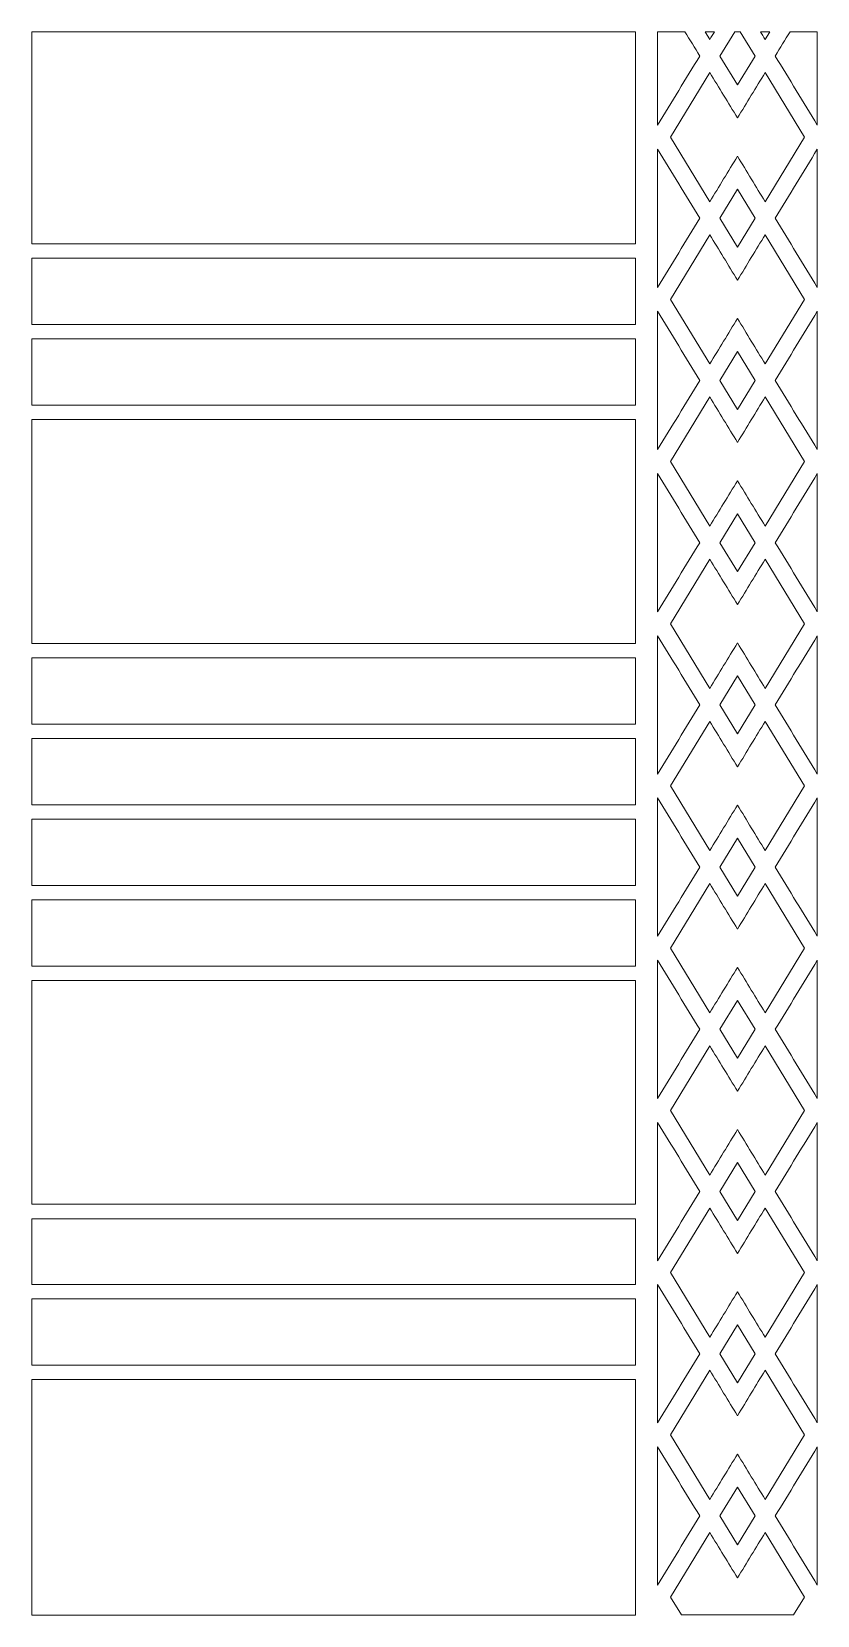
# Model space of a CAD drawing. Header units: centimetres. Extents: x -107 to 107, y -99 to 99.
# Drawn here: x -107.4 to -9.1, y -99 to 99 of the extents above; entities that cross this region are included whole.
import ezdxf

# ---------------------------------------------------------------- set-up
doc = ezdxf.new("R2010")
doc.units = ezdxf.units.CM
doc.header["$MEASUREMENT"] = 0
doc.layers.add('layer 1', color=7, linetype='Continuous')

msp = doc.modelspace()

# ---------------------------------------------------------------- linework, layer by layer
at = {"layer": 'layer 1', "color": 142, "lineweight": 9}
for points in [[(-107.35367, 72.49494), (-31.86477, 72.49494), (-31.86477, 99.00992), (-107.35367, 99.00992), (-107.35367, 72.49494)], [(-107.35367, 62.39415), (-31.85905, 62.39415), (-31.85905, 70.68053), (-107.35367, 70.68053), (-107.35367, 62.39415)], [(-107.35367, 52.31046), (-31.85905, 52.31046), (-31.85905, 60.58798), (-107.35367, 60.58798), (-107.35367, 52.31046)], [(-107.35367, 22.50454), (-31.86725, 22.50454), (-31.86725, 50.51286), (-107.35367, 50.51286), (-107.35367, 22.50454)], [(-107.35367, 12.4123), (-31.86725, 12.4123), (-31.86725, 20.70694), (-107.35367, 20.70694), (-107.35367, 12.4123)], [(-107.35367, 2.32434), (-31.86725, 2.32434), (-31.86725, 10.6147), (-107.35367, 10.6147), (-107.35367, 2.32434)], [(-107.35367, -7.75506), (-31.87163, -7.75506), (-31.87163, 0.53102), (-107.35367, 0.53102), (-107.35367, -7.75506)], [(-107.35367, -17.8473), (-31.86725, -17.8473), (-31.86725, -9.55266), (-107.35367, -9.55266), (-107.35367, -17.8473)], [(-107.35367, -47.61898), (-31.86725, -47.61898), (-31.86725, -19.64062), (-107.35367, -19.64062), (-107.35367, -47.61898)], [(-107.35367, -57.6513), (-31.86725, -57.6513), (-31.86725, -49.439), (-107.35367, -49.439), (-107.35367, -57.6513)], [(-107.35367, -67.72642), (-31.86725, -67.72642), (-31.86725, -59.4489), (-107.35367, -59.4489), (-107.35367, -67.72642)], [(-107.35367, -99.00992), (-31.88365, -99.00992), (-31.88365, -69.52402), (-107.35367, -69.52402), (-107.35367, -99.00992)]]:
    msp.add_lwpolyline(points, close=True, dxfattribs=at)
for points, knots in [([(-25.69549, 99.0078), (-25.69549, 99.0078), (-29.10583, 99.0078), (-29.10583, 99.0078), (-29.10583, 99.0078), (-29.10583, 99.0078), (-29.10583, 87.32188), (-29.10583, 87.32188), (-29.10583, 87.32188), (-27.35192, 90.2033), (-25.598, 93.08478), (-23.8441, 95.96621), (-23.8441, 95.96621), (-24.46123, 96.98008), (-25.07836, 97.99395), (-25.69549, 99.0078)], [0, 0, 0, 0, 0.2, 0.2, 0.2, 0.2, 0.4, 0.4, 0.4, 0.4, 0.6, 0.6, 0.6, 0.6, 1, 1, 1, 1]), ([(-21.99271, 99.00779), (-22.19065, 98.68261), (-22.3886, 98.35743), (-22.58653, 98.03226), (-22.58653, 98.03226), (-22.58653, 98.03226), (-23.18034, 99.00779), (-23.18034, 99.00779), (-23.18034, 99.00779), (-23.18034, 99.00779), (-21.99271, 99.00779), (-21.99271, 99.00779)], [0, 0, 0, 0, 0.25, 0.25, 0.25, 0.25, 0.5, 0.5, 0.5, 0.5, 1, 1, 1, 1]), ([(-18.77614, 99.00779), (-18.77614, 99.00779), (-16.92475, 95.96621), (-16.92475, 95.96621), (-16.92475, 95.96621), (-16.92475, 95.96621), (-19.12684, 92.34848), (-19.12684, 92.34848), (-19.12684, 92.34848), (-19.12684, 92.34848), (-21.32894, 95.96619), (-21.32894, 95.96619), (-21.32894, 95.96619), (-21.32894, 95.96619), (-19.47751, 99.00779), (-19.47751, 99.00779), (-19.47751, 99.00779), (-19.47751, 99.00779), (-18.77614, 99.00779), (-18.77614, 99.00779)], [0, 0, 0, 0, 0.166666667, 0.166666667, 0.166666667, 0.166666667, 0.333333333, 0.333333333, 0.333333333, 0.333333333, 0.5, 0.5, 0.5, 0.5, 0.666666667, 0.666666667, 0.666666667, 0.666666667, 1, 1, 1, 1]), ([(-15.07335, 99.00779), (-15.07335, 99.00779), (-15.66693, 98.03265), (-15.66693, 98.03265), (-15.66693, 98.03265), (-15.86479, 98.35771), (-16.06266, 98.68275), (-16.26053, 99.00779), (-16.26053, 99.00779), (-16.26053, 99.00779), (-15.07335, 99.00779), (-15.07335, 99.00779)], [0, 0, 0, 0, 0.25, 0.25, 0.25, 0.25, 0.5, 0.5, 0.5, 0.5, 1, 1, 1, 1]), ([(-9.14783, 99.00779), (-9.14783, 99.00779), (-9.14792, 87.32211), (-9.14792, 87.32211), (-9.14792, 87.32211), (-10.90173, 90.20341), (-12.65557, 93.08474), (-14.40941, 95.96605), (-14.40941, 95.96605), (-13.79226, 96.97994), (-13.17508, 97.99387), (-12.55792, 99.00779), (-12.55792, 99.00779), (-12.55792, 99.00779), (-9.14783, 99.00779), (-9.14783, 99.00779)], [0, 0, 0, 0, 0.2, 0.2, 0.2, 0.2, 0.4, 0.4, 0.4, 0.4, 0.6, 0.6, 0.6, 0.6, 1, 1, 1, 1]), ([(-15.66706, 77.748), (-15.66706, 77.748), (-10.75121, 85.82395), (-10.75121, 85.82395), (-10.75121, 85.82395), (-10.75121, 85.82395), (-15.66714, 93.90011), (-15.66714, 93.90011), (-15.66714, 93.90011), (-16.82038, 92.00552), (-17.97361, 90.11093), (-19.12685, 88.21636), (-19.12685, 88.21636), (-20.28005, 90.11095), (-21.43326, 92.00558), (-22.5865, 93.90021), (-22.5865, 93.90021), (-22.5865, 93.90021), (-27.50244, 85.82395), (-27.50244, 85.82395), (-27.50244, 85.82395), (-27.50244, 85.82395), (-22.58661, 77.74794), (-22.58661, 77.74794), (-22.58661, 77.74794), (-21.43336, 79.64259), (-20.28009, 81.53722), (-19.12685, 83.43185), (-19.12685, 83.43185), (-17.97359, 81.53725), (-16.82031, 79.64261), (-15.66706, 77.748)], [0, 0, 0, 0, 0.111111111, 0.111111111, 0.111111111, 0.111111111, 0.222222222, 0.222222222, 0.222222222, 0.222222222, 0.333333333, 0.333333333, 0.333333333, 0.333333333, 0.444444444, 0.444444444, 0.444444444, 0.444444444, 0.555555556, 0.555555556, 0.555555556, 0.555555556, 0.666666667, 0.666666667, 0.666666667, 0.666666667, 0.777777778, 0.777777778, 0.777777778, 0.777777778, 1, 1, 1, 1]), ([(-29.10582, 67.03778), (-29.10582, 67.03778), (-29.10582, 84.32622), (-29.10582, 84.32622), (-29.10582, 84.32622), (-27.3519, 81.44486), (-25.598, 78.56344), (-23.84413, 75.68203), (-23.84413, 75.68203), (-25.59801, 72.80062), (-27.35189, 69.91915), (-29.10582, 67.03778)], [0, 0, 0, 0, 0.25, 0.25, 0.25, 0.25, 0.5, 0.5, 0.5, 0.5, 1, 1, 1, 1]), ([(-9.1478, 67.03779), (-9.1478, 67.03779), (-9.15037, 84.322), (-9.15037, 84.322), (-9.15037, 84.322), (-10.90342, 81.44202), (-12.65646, 78.56203), (-14.40951, 75.68201), (-14.40951, 75.68201), (-12.65561, 72.80062), (-10.90171, 69.91918), (-9.1478, 67.03779)], [0, 0, 0, 0, 0.25, 0.25, 0.25, 0.25, 0.5, 0.5, 0.5, 0.5, 1, 1, 1, 1]), ([(-21.32911, 75.68202), (-21.32911, 75.68202), (-19.12684, 72.06403), (-19.12684, 72.06403), (-19.12684, 72.06403), (-19.12684, 72.06403), (-16.92459, 75.68202), (-16.92459, 75.68202), (-16.92459, 75.68202), (-16.92459, 75.68202), (-19.12684, 79.29999), (-19.12684, 79.29999), (-19.12684, 79.29999), (-19.12684, 79.29999), (-21.32911, 75.68202), (-21.32911, 75.68202)], [0, 0, 0, 0, 0.2, 0.2, 0.2, 0.2, 0.4, 0.4, 0.4, 0.4, 0.6, 0.6, 0.6, 0.6, 1, 1, 1, 1]), ([(-15.6668, 57.46449), (-15.6668, 57.46449), (-10.75121, 65.54007), (-10.75121, 65.54007), (-10.75121, 65.54007), (-10.75121, 65.54007), (-15.66713, 73.6162), (-15.66713, 73.6162), (-15.66713, 73.6162), (-16.82042, 71.72155), (-17.97359, 69.82679), (-19.12685, 67.93217), (-19.12685, 67.93217), (-20.28009, 69.8268), (-21.43334, 71.72147), (-22.5866, 73.61612), (-22.5866, 73.61612), (-22.5866, 73.61612), (-27.50244, 65.54007), (-27.50244, 65.54007), (-27.50244, 65.54007), (-27.50244, 65.54007), (-22.58685, 57.46444), (-22.58685, 57.46444), (-22.58685, 57.46444), (-21.4335, 59.35923), (-20.28015, 61.25401), (-19.12684, 63.14877), (-19.12684, 63.14877), (-17.9735, 61.25402), (-16.82014, 59.35924), (-15.6668, 57.46449)], [0, 0, 0, 0, 0.111111111, 0.111111111, 0.111111111, 0.111111111, 0.222222222, 0.222222222, 0.222222222, 0.222222222, 0.333333333, 0.333333333, 0.333333333, 0.333333333, 0.444444444, 0.444444444, 0.444444444, 0.444444444, 0.555555556, 0.555555556, 0.555555556, 0.555555556, 0.666666667, 0.666666667, 0.666666667, 0.666666667, 0.777777778, 0.777777778, 0.777777778, 0.777777778, 1, 1, 1, 1]), ([(-29.10583, 46.75461), (-29.10583, 46.75461), (-29.10582, 64.0421), (-29.10582, 64.0421), (-29.10582, 64.0421), (-27.35201, 61.16085), (-25.59828, 58.27969), (-23.84444, 55.39838), (-23.84444, 55.39838), (-25.59823, 52.51714), (-27.35204, 49.63585), (-29.10583, 46.75461)], [0, 0, 0, 0, 0.25, 0.25, 0.25, 0.25, 0.5, 0.5, 0.5, 0.5, 1, 1, 1, 1]), ([(-9.14782, 46.75467), (-9.14782, 46.75467), (-9.1478, 64.0421), (-9.1478, 64.0421), (-9.1478, 64.0421), (-10.90152, 61.16093), (-12.65529, 58.27975), (-14.40906, 55.39859), (-14.40906, 55.39859), (-12.65525, 52.51736), (-10.90155, 49.63596), (-9.14782, 46.75467)], [0, 0, 0, 0, 0.25, 0.25, 0.25, 0.25, 0.5, 0.5, 0.5, 0.5, 1, 1, 1, 1]), ([(-21.32926, 55.39838), (-21.32926, 55.39838), (-19.12684, 51.78011), (-19.12684, 51.78011), (-19.12684, 51.78011), (-19.12684, 51.78011), (-16.92443, 55.39839), (-16.92443, 55.39839), (-16.92443, 55.39839), (-16.92443, 55.39839), (-19.12682, 59.01664), (-19.12682, 59.01664), (-19.12682, 59.01664), (-19.12682, 59.01664), (-21.32926, 55.39838), (-21.32926, 55.39838)], [0, 0, 0, 0, 0.2, 0.2, 0.2, 0.2, 0.4, 0.4, 0.4, 0.4, 0.6, 0.6, 0.6, 0.6, 1, 1, 1, 1]), ([(-15.66701, 37.18122), (-15.66701, 37.18122), (-10.7512, 45.25668), (-10.7512, 45.25668), (-10.7512, 45.25668), (-10.7512, 45.25668), (-15.66658, 53.33193), (-15.66658, 53.33193), (-15.66658, 53.33193), (-16.81993, 51.43715), (-17.9735, 49.54275), (-19.12685, 47.64799), (-19.12685, 47.64799), (-20.28012, 49.54269), (-21.43355, 51.43759), (-22.58686, 53.33233), (-22.58686, 53.33233), (-22.58686, 53.33233), (-27.50243, 45.25668), (-27.50243, 45.25668), (-27.50243, 45.25668), (-27.50243, 45.25668), (-22.58678, 37.18096), (-22.58678, 37.18096), (-22.58678, 37.18096), (-21.43347, 39.07569), (-20.28015, 40.97044), (-19.12684, 42.86516), (-19.12684, 42.86516), (-17.97356, 40.97053), (-16.82027, 39.07586), (-15.66701, 37.18122)], [0, 0, 0, 0, 0.111111111, 0.111111111, 0.111111111, 0.111111111, 0.222222222, 0.222222222, 0.222222222, 0.222222222, 0.333333333, 0.333333333, 0.333333333, 0.333333333, 0.444444444, 0.444444444, 0.444444444, 0.444444444, 0.555555556, 0.555555556, 0.555555556, 0.555555556, 0.666666667, 0.666666667, 0.666666667, 0.666666667, 0.777777778, 0.777777778, 0.777777778, 0.777777778, 1, 1, 1, 1]), ([(-29.10583, 26.47107), (-29.10583, 26.47107), (-29.10582, 43.75897), (-29.10582, 43.75897), (-29.10582, 43.75897), (-27.35198, 40.87777), (-25.59816, 37.99648), (-23.84439, 35.11525), (-23.84439, 35.11525), (-25.59823, 32.23392), (-27.35196, 29.35241), (-29.10583, 26.47107)], [0, 0, 0, 0, 0.25, 0.25, 0.25, 0.25, 0.5, 0.5, 0.5, 0.5, 1, 1, 1, 1]), ([(-9.1478, 26.47111), (-9.1478, 26.47111), (-9.14782, 43.75891), (-9.14782, 43.75891), (-9.14782, 43.75891), (-10.90165, 40.87762), (-12.65546, 37.99634), (-14.40932, 35.11502), (-14.40932, 35.11502), (-12.65549, 32.23371), (-10.90165, 29.35239), (-9.1478, 26.47111)], [0, 0, 0, 0, 0.25, 0.25, 0.25, 0.25, 0.5, 0.5, 0.5, 0.5, 1, 1, 1, 1]), ([(-16.9244, 35.11503), (-16.9244, 35.11503), (-19.12682, 31.49677), (-19.12682, 31.49677), (-19.12682, 31.49677), (-19.12682, 31.49677), (-21.32928, 35.11503), (-21.32928, 35.11503), (-21.32928, 35.11503), (-21.32928, 35.11503), (-19.12682, 38.7333), (-19.12682, 38.7333), (-19.12682, 38.7333), (-19.12682, 38.7333), (-16.9244, 35.11503), (-16.9244, 35.11503)], [0, 0, 0, 0, 0.2, 0.2, 0.2, 0.2, 0.4, 0.4, 0.4, 0.4, 0.6, 0.6, 0.6, 0.6, 1, 1, 1, 1]), ([(-15.6669, 33.04916), (-16.82023, 31.15443), (-17.97351, 29.25962), (-19.12684, 27.36491), (-19.12684, 27.36491), (-20.28015, 29.25965), (-21.43355, 31.15414), (-22.5869, 33.04894), (-22.5869, 33.04894), (-22.5869, 33.04894), (-27.50243, 24.97338), (-27.50243, 24.97338), (-27.50243, 24.97338), (-27.50243, 24.97338), (-22.58685, 16.89776), (-22.58685, 16.89776), (-22.58685, 16.89776), (-21.4335, 18.79254), (-20.28015, 20.68732), (-19.12684, 22.58207), (-19.12684, 22.58207), (-17.97349, 20.68729), (-16.82001, 18.79281), (-15.66665, 16.89802), (-15.66665, 16.89802), (-15.66665, 16.89802), (-10.7512, 24.97338), (-10.7512, 24.97338), (-10.7512, 24.97338), (-10.7512, 24.97338), (-15.6669, 33.04916), (-15.6669, 33.04916)], [0, 0, 0, 0, 0.111111111, 0.111111111, 0.111111111, 0.111111111, 0.222222222, 0.222222222, 0.222222222, 0.222222222, 0.333333333, 0.333333333, 0.333333333, 0.333333333, 0.444444444, 0.444444444, 0.444444444, 0.444444444, 0.555555556, 0.555555556, 0.555555556, 0.555555556, 0.666666667, 0.666666667, 0.666666667, 0.666666667, 0.777777778, 0.777777778, 0.777777778, 0.777777778, 1, 1, 1, 1]), ([(-29.10582, 6.18793), (-29.10582, 6.18793), (-29.10582, 23.47544), (-29.10582, 23.47544), (-29.10582, 23.47544), (-27.35201, 20.59419), (-25.59827, 17.71301), (-23.84444, 14.8317), (-23.84444, 14.8317), (-25.59822, 11.95045), (-27.35202, 9.06916), (-29.10582, 6.18793)], [0, 0, 0, 0, 0.25, 0.25, 0.25, 0.25, 0.5, 0.5, 0.5, 0.5, 1, 1, 1, 1]), ([(-9.1478, 6.188), (-9.1478, 6.188), (-9.14782, 23.47538), (-9.14782, 23.47538), (-9.14782, 23.47538), (-10.90155, 20.59417), (-12.65538, 17.71286), (-14.40915, 14.83169), (-14.40915, 14.83169), (-12.65534, 11.95049), (-10.90155, 9.06922), (-9.1478, 6.188)], [0, 0, 0, 0, 0.25, 0.25, 0.25, 0.25, 0.5, 0.5, 0.5, 0.5, 1, 1, 1, 1]), ([(-21.32926, 14.83169), (-21.32926, 14.83169), (-19.12682, 11.21342), (-19.12682, 11.21342), (-19.12682, 11.21342), (-19.12682, 11.21342), (-16.92442, 14.83172), (-16.92442, 14.83172), (-16.92442, 14.83172), (-16.92442, 14.83172), (-19.12682, 18.44995), (-19.12682, 18.44995), (-19.12682, 18.44995), (-19.12682, 18.44995), (-21.32926, 14.83169), (-21.32926, 14.83169)], [0, 0, 0, 0, 0.2, 0.2, 0.2, 0.2, 0.4, 0.4, 0.4, 0.4, 0.6, 0.6, 0.6, 0.6, 1, 1, 1, 1]), ([(-22.58651, -3.38615), (-22.58651, -3.38615), (-27.50243, 4.68999), (-27.50243, 4.68999), (-27.50243, 4.68999), (-27.50243, 4.68999), (-22.58685, 12.76564), (-22.58685, 12.76564), (-22.58685, 12.76564), (-21.43353, 10.87087), (-20.28013, 8.97603), (-19.12684, 7.0813), (-19.12684, 7.0813), (-17.97349, 8.97607), (-16.81994, 10.87051), (-15.66658, 12.76528), (-15.66658, 12.76528), (-15.66658, 12.76528), (-10.7512, 4.68999), (-10.7512, 4.68999), (-10.7512, 4.68999), (-10.7512, 4.68999), (-15.66729, -3.38586), (-15.66729, -3.38586), (-15.66729, -3.38586), (-16.82047, -1.49138), (-17.97366, 0.40315), (-19.12684, 2.29763), (-19.12684, 2.29763), (-20.28005, 0.40305), (-21.4333, -1.49155), (-22.58651, -3.38615)], [0, 0, 0, 0, 0.111111111, 0.111111111, 0.111111111, 0.111111111, 0.222222222, 0.222222222, 0.222222222, 0.222222222, 0.333333333, 0.333333333, 0.333333333, 0.333333333, 0.444444444, 0.444444444, 0.444444444, 0.444444444, 0.555555556, 0.555555556, 0.555555556, 0.555555556, 0.666666667, 0.666666667, 0.666666667, 0.666666667, 0.777777778, 0.777777778, 0.777777778, 0.777777778, 1, 1, 1, 1]), ([(-29.10582, -14.09644), (-29.10582, -14.09644), (-29.10583, 3.19231), (-29.10583, 3.19231), (-29.10583, 3.19231), (-27.35188, 0.31088), (-25.59794, -2.57063), (-23.84403, -5.45205), (-23.84403, -5.45205), (-25.59794, -8.33352), (-27.35187, -11.21503), (-29.10582, -14.09644)], [0, 0, 0, 0, 0.25, 0.25, 0.25, 0.25, 0.5, 0.5, 0.5, 0.5, 1, 1, 1, 1]), ([(-9.1478, -14.09638), (-9.1478, -14.09638), (-9.14782, 3.19224), (-9.14782, 3.19224), (-9.14782, 3.19224), (-10.90175, 0.31079), (-12.65563, -2.57062), (-14.40957, -5.45208), (-14.40957, -5.45208), (-12.65564, -8.33351), (-10.90172, -11.21497), (-9.1478, -14.09638)], [0, 0, 0, 0, 0.25, 0.25, 0.25, 0.25, 0.5, 0.5, 0.5, 0.5, 1, 1, 1, 1]), ([(-21.32901, -5.45207), (-21.32901, -5.45207), (-19.12682, -9.06993), (-19.12682, -9.06993), (-19.12682, -9.06993), (-19.12682, -9.06993), (-16.92465, -5.45208), (-16.92465, -5.45208), (-16.92465, -5.45208), (-16.92465, -5.45208), (-19.12682, -1.83423), (-19.12682, -1.83423), (-19.12682, -1.83423), (-19.12682, -1.83423), (-21.32901, -5.45207), (-21.32901, -5.45207)], [0, 0, 0, 0, 0.2, 0.2, 0.2, 0.2, 0.4, 0.4, 0.4, 0.4, 0.6, 0.6, 0.6, 0.6, 1, 1, 1, 1]), ([(-15.66665, -23.66951), (-16.82001, -21.77473), (-17.9735, -19.88024), (-19.12685, -17.98546), (-19.12685, -17.98546), (-20.28016, -19.8802), (-21.43352, -21.77499), (-22.58685, -23.66977), (-22.58685, -23.66977), (-22.58685, -23.66977), (-27.50243, -15.59415), (-27.50243, -15.59415), (-27.50243, -15.59415), (-27.50243, -15.59415), (-22.58673, -7.51835), (-22.58673, -7.51835), (-22.58673, -7.51835), (-21.43348, -9.41299), (-20.28006, -11.30717), (-19.12684, -13.20178), (-19.12684, -13.20178), (-17.9736, -11.30723), (-16.82038, -9.41262), (-15.66713, -7.51801), (-15.66713, -7.51801), (-15.66713, -7.51801), (-10.7512, -15.59415), (-10.7512, -15.59415), (-10.7512, -15.59415), (-10.7512, -15.59415), (-15.66665, -23.66951), (-15.66665, -23.66951)], [0, 0, 0, 0, 0.111111111, 0.111111111, 0.111111111, 0.111111111, 0.222222222, 0.222222222, 0.222222222, 0.222222222, 0.333333333, 0.333333333, 0.333333333, 0.333333333, 0.444444444, 0.444444444, 0.444444444, 0.444444444, 0.555555556, 0.555555556, 0.555555556, 0.555555556, 0.666666667, 0.666666667, 0.666666667, 0.666666667, 0.777777778, 0.777777778, 0.777777778, 0.777777778, 1, 1, 1, 1]), ([(-29.10582, -34.37957), (-29.10582, -34.37957), (-29.10582, -17.09207), (-29.10582, -17.09207), (-29.10582, -17.09207), (-27.35201, -19.97334), (-25.59825, -22.85452), (-23.84444, -25.73582), (-23.84444, -25.73582), (-25.59823, -28.61707), (-27.35204, -31.49835), (-29.10582, -34.37957)], [0, 0, 0, 0, 0.25, 0.25, 0.25, 0.25, 0.5, 0.5, 0.5, 0.5, 1, 1, 1, 1]), ([(-9.14782, -34.37954), (-9.14782, -34.37954), (-9.14782, -17.09213), (-9.14782, -17.09213), (-9.14782, -17.09213), (-10.90157, -19.97335), (-12.65539, -22.85469), (-14.40916, -25.73586), (-14.40916, -25.73586), (-12.65537, -28.61708), (-10.90155, -31.49831), (-9.14782, -34.37954)], [0, 0, 0, 0, 0.25, 0.25, 0.25, 0.25, 0.5, 0.5, 0.5, 0.5, 1, 1, 1, 1]), ([(-16.92443, -25.73583), (-16.92443, -25.73583), (-19.12682, -29.35411), (-19.12682, -29.35411), (-19.12682, -29.35411), (-19.12682, -29.35411), (-21.32925, -25.73582), (-21.32925, -25.73582), (-21.32925, -25.73582), (-21.32925, -25.73582), (-19.12684, -22.11758), (-19.12684, -22.11758), (-19.12684, -22.11758), (-19.12684, -22.11758), (-16.92443, -25.73583), (-16.92443, -25.73583)], [0, 0, 0, 0, 0.2, 0.2, 0.2, 0.2, 0.4, 0.4, 0.4, 0.4, 0.6, 0.6, 0.6, 0.6, 1, 1, 1, 1]), ([(-22.58661, -43.95355), (-22.58661, -43.95355), (-27.50244, -35.87754), (-27.50244, -35.87754), (-27.50244, -35.87754), (-27.50244, -35.87754), (-22.58686, -27.80188), (-22.58686, -27.80188), (-22.58686, -27.80188), (-21.43353, -29.69666), (-20.28013, -31.5915), (-19.12684, -33.48623), (-19.12684, -33.48623), (-17.97349, -31.59147), (-16.81996, -29.69704), (-15.66661, -27.80226), (-15.66661, -27.80226), (-15.66661, -27.80226), (-10.75121, -35.87754), (-10.75121, -35.87754), (-10.75121, -35.87754), (-10.75121, -35.87754), (-15.66706, -43.95349), (-15.66706, -43.95349), (-15.66706, -43.95349), (-16.82031, -42.05886), (-17.97359, -40.16424), (-19.12685, -38.26964), (-19.12685, -38.26964), (-20.28009, -40.16426), (-21.43336, -42.05891), (-22.58661, -43.95355)], [0, 0, 0, 0, 0.111111111, 0.111111111, 0.111111111, 0.111111111, 0.222222222, 0.222222222, 0.222222222, 0.222222222, 0.333333333, 0.333333333, 0.333333333, 0.333333333, 0.444444444, 0.444444444, 0.444444444, 0.444444444, 0.555555556, 0.555555556, 0.555555556, 0.555555556, 0.666666667, 0.666666667, 0.666666667, 0.666666667, 0.777777778, 0.777777778, 0.777777778, 0.777777778, 1, 1, 1, 1]), ([(-29.10571, -54.66348), (-29.10571, -54.66348), (-29.10582, -37.37524), (-29.10582, -37.37524), (-29.10582, -37.37524), (-27.35193, -40.25656), (-25.59805, -43.13795), (-23.84422, -46.01927), (-23.84422, -46.01927), (-25.59806, -48.9006), (-27.35184, -51.78215), (-29.10571, -54.66348)], [0, 0, 0, 0, 0.25, 0.25, 0.25, 0.25, 0.5, 0.5, 0.5, 0.5, 1, 1, 1, 1]), ([(-9.14782, -54.66366), (-9.14782, -54.66366), (-9.14782, -37.37528), (-9.14782, -37.37528), (-9.14782, -37.37528), (-10.90171, -40.25667), (-12.65558, -43.13805), (-14.4095, -46.01946), (-14.4095, -46.01946), (-12.6556, -48.90086), (-10.90171, -51.78229), (-9.14782, -54.66366)], [0, 0, 0, 0, 0.25, 0.25, 0.25, 0.25, 0.5, 0.5, 0.5, 0.5, 1, 1, 1, 1]), ([(-21.32911, -46.01948), (-21.32911, -46.01948), (-19.12684, -49.63745), (-19.12684, -49.63745), (-19.12684, -49.63745), (-19.12684, -49.63745), (-16.92459, -46.01945), (-16.92459, -46.01945), (-16.92459, -46.01945), (-16.92459, -46.01945), (-19.12684, -42.4015), (-19.12684, -42.4015), (-19.12684, -42.4015), (-19.12684, -42.4015), (-21.32911, -46.01948), (-21.32911, -46.01948)], [0, 0, 0, 0, 0.2, 0.2, 0.2, 0.2, 0.4, 0.4, 0.4, 0.4, 0.6, 0.6, 0.6, 0.6, 1, 1, 1, 1]), ([(-22.58653, -64.23759), (-22.58653, -64.23759), (-27.50244, -56.16141), (-27.50244, -56.16141), (-27.50244, -56.16141), (-27.50244, -56.16141), (-22.58681, -48.08572), (-22.58681, -48.08572), (-22.58681, -48.08572), (-21.43354, -49.9804), (-20.28011, -51.87467), (-19.12685, -53.76931), (-19.12685, -53.76931), (-17.97359, -51.87471), (-16.82032, -49.98003), (-15.66706, -48.08539), (-15.66706, -48.08539), (-15.66706, -48.08539), (-10.75121, -56.16141), (-10.75121, -56.16141), (-10.75121, -56.16141), (-10.75121, -56.16141), (-15.66706, -64.23769), (-15.66706, -64.23769), (-15.66706, -64.23769), (-16.82032, -62.34308), (-17.9736, -60.44844), (-19.12685, -58.55382), (-19.12685, -58.55382), (-20.28004, -60.44841), (-21.43329, -62.343), (-22.58653, -64.23759)], [0, 0, 0, 0, 0.111111111, 0.111111111, 0.111111111, 0.111111111, 0.222222222, 0.222222222, 0.222222222, 0.222222222, 0.333333333, 0.333333333, 0.333333333, 0.333333333, 0.444444444, 0.444444444, 0.444444444, 0.444444444, 0.555555556, 0.555555556, 0.555555556, 0.555555556, 0.666666667, 0.666666667, 0.666666667, 0.666666667, 0.777777778, 0.777777778, 0.777777778, 0.777777778, 1, 1, 1, 1]), ([(-29.10582, -74.94796), (-29.10582, -74.94796), (-29.10502, -57.6607), (-29.10502, -57.6607), (-29.10502, -57.6607), (-27.35133, -60.54174), (-25.59762, -63.42283), (-23.84397, -66.30388), (-23.84397, -66.30388), (-25.59786, -69.1853), (-27.35189, -72.0666), (-29.10582, -74.94796)], [0, 0, 0, 0, 0.25, 0.25, 0.25, 0.25, 0.5, 0.5, 0.5, 0.5, 1, 1, 1, 1]), ([(-9.14771, -74.94807), (-9.14771, -74.94807), (-9.14782, -57.65939), (-9.14782, -57.65939), (-9.14782, -57.65939), (-10.90166, -60.54081), (-12.65562, -63.4223), (-14.4095, -66.30366), (-14.4095, -66.30366), (-12.65555, -69.18513), (-10.9016, -72.06661), (-9.14771, -74.94807)], [0, 0, 0, 0, 0.25, 0.25, 0.25, 0.25, 0.5, 0.5, 0.5, 0.5, 1, 1, 1, 1]), ([(-21.32894, -66.30367), (-21.32894, -66.30367), (-19.12684, -69.92138), (-19.12684, -69.92138), (-19.12684, -69.92138), (-19.12684, -69.92138), (-16.92477, -66.30364), (-16.92477, -66.30364), (-16.92477, -66.30364), (-16.92477, -66.30364), (-19.12684, -62.68594), (-19.12684, -62.68594), (-19.12684, -62.68594), (-19.12684, -62.68594), (-21.32894, -66.30367), (-21.32894, -66.30367)], [0, 0, 0, 0, 0.2, 0.2, 0.2, 0.2, 0.4, 0.4, 0.4, 0.4, 0.6, 0.6, 0.6, 0.6, 1, 1, 1, 1]), ([(-22.58668, -84.52207), (-22.58668, -84.52207), (-27.50244, -76.44591), (-27.50244, -76.44591), (-27.50244, -76.44591), (-27.50244, -76.44591), (-22.58653, -68.36971), (-22.58653, -68.36971), (-22.58653, -68.36971), (-21.43329, -70.26432), (-20.28004, -72.15892), (-19.12685, -74.0535), (-19.12685, -74.0535), (-17.97362, -72.15893), (-16.82037, -70.26433), (-15.66713, -68.36974), (-15.66713, -68.36974), (-15.66713, -68.36974), (-10.75121, -76.44591), (-10.75121, -76.44591), (-10.75121, -76.44591), (-10.75121, -76.44591), (-15.66706, -84.52191), (-15.66706, -84.52191), (-15.66706, -84.52191), (-16.82033, -82.62728), (-17.9736, -80.73261), (-19.12685, -78.83801), (-19.12685, -78.83801), (-20.28011, -80.73268), (-21.4334, -82.62736), (-22.58668, -84.52207)], [0, 0, 0, 0, 0.111111111, 0.111111111, 0.111111111, 0.111111111, 0.222222222, 0.222222222, 0.222222222, 0.222222222, 0.333333333, 0.333333333, 0.333333333, 0.333333333, 0.444444444, 0.444444444, 0.444444444, 0.444444444, 0.555555556, 0.555555556, 0.555555556, 0.555555556, 0.666666667, 0.666666667, 0.666666667, 0.666666667, 0.777777778, 0.777777778, 0.777777778, 0.777777778, 1, 1, 1, 1]), ([(-29.10582, -95.23205), (-29.10582, -95.23205), (-29.10583, -77.9436), (-29.10583, -77.9436), (-29.10583, -77.9436), (-27.35192, -80.82501), (-25.59807, -83.70658), (-23.8442, -86.588), (-23.8442, -86.588), (-25.59805, -89.46934), (-27.35193, -92.35074), (-29.10582, -95.23205)], [0, 0, 0, 0, 0.25, 0.25, 0.25, 0.25, 0.5, 0.5, 0.5, 0.5, 1, 1, 1, 1]), ([(-9.1478, -95.23203), (-9.1478, -95.23203), (-9.14846, -77.94468), (-9.14846, -77.94468), (-9.14846, -77.94468), (-10.90217, -80.82567), (-12.65597, -83.7066), (-14.40964, -86.58764), (-14.40964, -86.58764), (-12.6557, -89.46908), (-10.90174, -92.35058), (-9.1478, -95.23203)], [0, 0, 0, 0, 0.25, 0.25, 0.25, 0.25, 0.5, 0.5, 0.5, 0.5, 1, 1, 1, 1]), ([(-21.3291, -86.58786), (-21.3291, -86.58786), (-19.12684, -82.96986), (-19.12684, -82.96986), (-19.12684, -82.96986), (-19.12684, -82.96986), (-16.9246, -86.58786), (-16.9246, -86.58786), (-16.9246, -86.58786), (-16.9246, -86.58786), (-19.12684, -90.20582), (-19.12684, -90.20582), (-19.12684, -90.20582), (-19.12684, -90.20582), (-21.3291, -86.58786), (-21.3291, -86.58786)], [0, 0, 0, 0, 0.2, 0.2, 0.2, 0.2, 0.4, 0.4, 0.4, 0.4, 0.6, 0.6, 0.6, 0.6, 1, 1, 1, 1]), ([(-26.14022, -98.96771), (-26.14022, -98.96771), (-27.50244, -96.72978), (-27.50244, -96.72978), (-27.50244, -96.72978), (-27.50244, -96.72978), (-22.58661, -88.65374), (-22.58661, -88.65374), (-22.58661, -88.65374), (-21.43335, -90.54838), (-20.28009, -92.44306), (-19.12685, -94.33768), (-19.12685, -94.33768), (-17.97361, -92.4431), (-16.82029, -90.54842), (-15.66704, -88.65382), (-15.66704, -88.65382), (-15.66704, -88.65382), (-10.75121, -96.72978), (-10.75121, -96.72978), (-10.75121, -96.72978), (-10.75121, -96.72978), (-12.11343, -98.96772), (-12.11343, -98.96772), (-12.11343, -98.96772), (-12.11343, -98.96772), (-26.14022, -98.96771), (-26.14022, -98.96771)], [0, 0, 0, 0, 0.125, 0.125, 0.125, 0.125, 0.25, 0.25, 0.25, 0.25, 0.375, 0.375, 0.375, 0.375, 0.5, 0.5, 0.5, 0.5, 0.625, 0.625, 0.625, 0.625, 0.75, 0.75, 0.75, 0.75, 1, 1, 1, 1])]:
    msp.add_open_spline(points, degree=3, knots=knots, dxfattribs=at)

doc.saveas('drawing.dxf')
